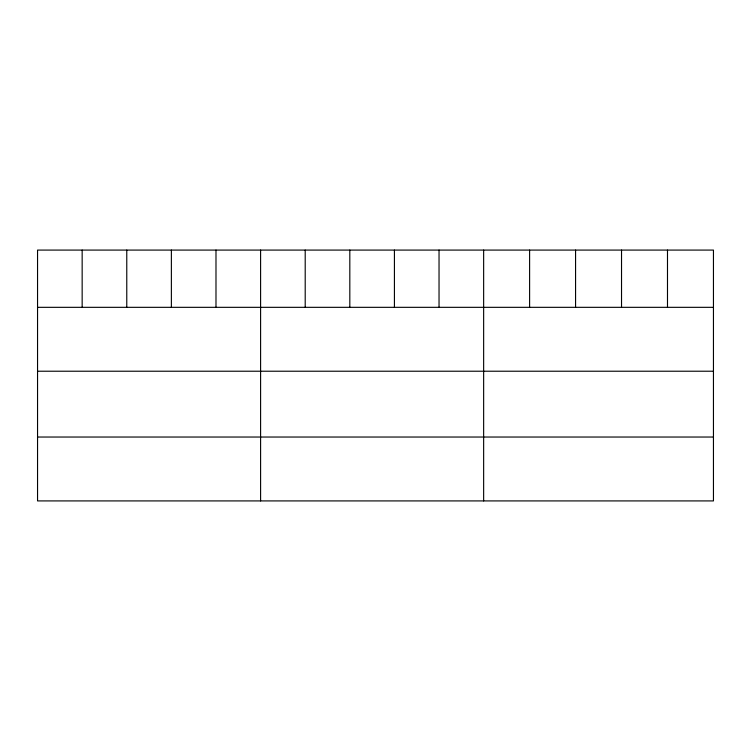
<?xml version="1.0" encoding="UTF-8"?>
<svg xmlns="http://www.w3.org/2000/svg" width="751" height="751" viewBox="0 0 751 751"><rect width="100%" height="100%" fill="white"/><g stroke="black" fill="none" stroke-linecap="round" stroke-linejoin="round"><path stroke-width="1.13" d="M713.45 307.328L713.45 500.917L37.55 500.917L37.55 250.083L713.45 250.083L713.45 307.328L37.55 307.328M37.55 371.219L713.45 371.219M37.55 437.035L713.45 437.035M667.489 250.083L667.489 307.328M621.528 250.083L621.528 307.328M575.566 250.083L575.566 307.328M529.605 250.083L529.605 307.328M483.644 250.083L483.644 500.917M439.035 250.083L439.035 307.328M394.425 250.083L394.425 307.328M349.816 250.083L349.816 307.328M305.206 250.083L305.206 307.328M260.597 250.083L260.597 500.917M215.988 250.083L215.988 307.328M171.378 250.083L171.378 307.328M126.769 250.083L126.769 307.328M82.159 250.083L82.159 307.328"/></g></svg>
